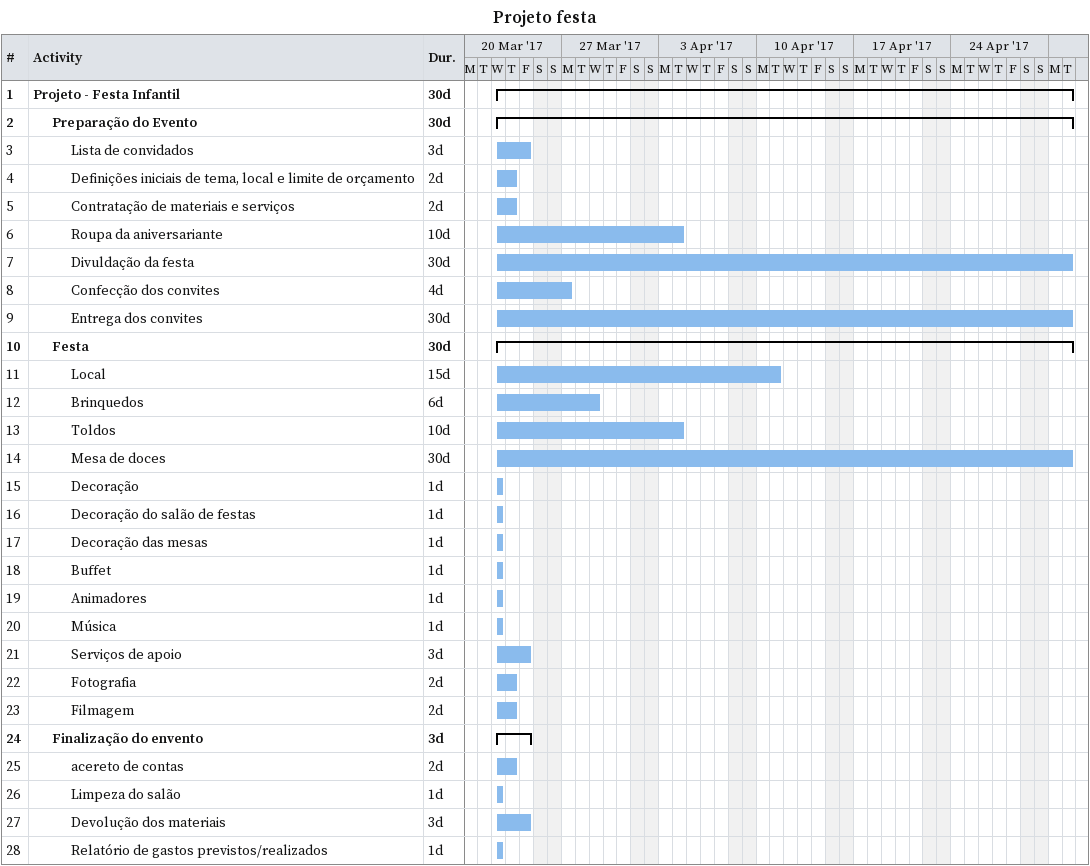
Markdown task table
Projeto festa

| ID | Level | Task | Duration | Start | Finish |
|---|---|---|---|---|---|
| 1 | 1 | **Projeto - Festa Infantil** | 30d | 2017-03-22 | 2017-05-02 |
| 2 | 2 | **Preparação do Evento** | 30d | 2017-03-22 | 2017-05-02 |
| 3 | 3 | Lista de convidados | 3d | 2017-03-22 | 2017-03-24 |
| 4 | 3 | Definições iniciais de tema, local e limite de orçamento | 2d | 2017-03-22 | 2017-03-23 |
| 5 | 3 | Contratação de materiais e serviços | 2d | 2017-03-22 | 2017-03-23 |
| 6 | 3 | Roupa da aniversariante | 10d | 2017-03-22 | 2017-04-04 |
| 7 | 3 | Divuldação da festa | 30d | 2017-03-22 | 2017-05-02 |
| 8 | 3 | Confecção dos convites | 4d | 2017-03-22 | 2017-03-27 |
| 9 | 3 | Entrega dos convites | 30d | 2017-03-22 | 2017-05-02 |
| 10 | 2 | **Festa** | 30d | 2017-03-22 | 2017-05-02 |
| 11 | 3 | Local | 15d | 2017-03-22 | 2017-04-11 |
| 12 | 3 | Brinquedos | 6d | 2017-03-22 | 2017-03-29 |
| 13 | 3 | Toldos | 10d | 2017-03-22 | 2017-04-04 |
| 14 | 3 | Mesa de doces | 30d | 2017-03-22 | 2017-05-02 |
| 15 | 3 | Decoração | 1d | 2017-03-22 | 2017-03-22 |
| 16 | 3 | Decoração do salão de festas | 1d | 2017-03-22 | 2017-03-22 |
| 17 | 3 | Decoração das mesas | 1d | 2017-03-22 | 2017-03-22 |
| 18 | 3 | Buffet | 1d | 2017-03-22 | 2017-03-22 |
| 19 | 3 | Animadores | 1d | 2017-03-22 | 2017-03-22 |
| 20 | 3 | Música | 1d | 2017-03-22 | 2017-03-22 |
| 21 | 3 | Serviços de apoio | 3d | 2017-03-22 | 2017-03-24 |
| 22 | 3 | Fotografia | 2d | 2017-03-22 | 2017-03-23 |
| 23 | 3 | Filmagem | 2d | 2017-03-22 | 2017-03-23 |
| 24 | 2 | **Finalização do envento** | 3d | 2017-03-22 | 2017-03-24 |
| 25 | 3 | acereto de contas | 2d | 2017-03-22 | 2017-03-23 |
| 26 | 3 | Limpeza do salão | 1d | 2017-03-22 | 2017-03-22 |
| 27 | 3 | Devolução dos materiais | 3d | 2017-03-22 | 2017-03-24 |
| 28 | 3 | Relatório de gastos previstos/realizados | 1d | 2017-03-22 | 2017-03-22 |
